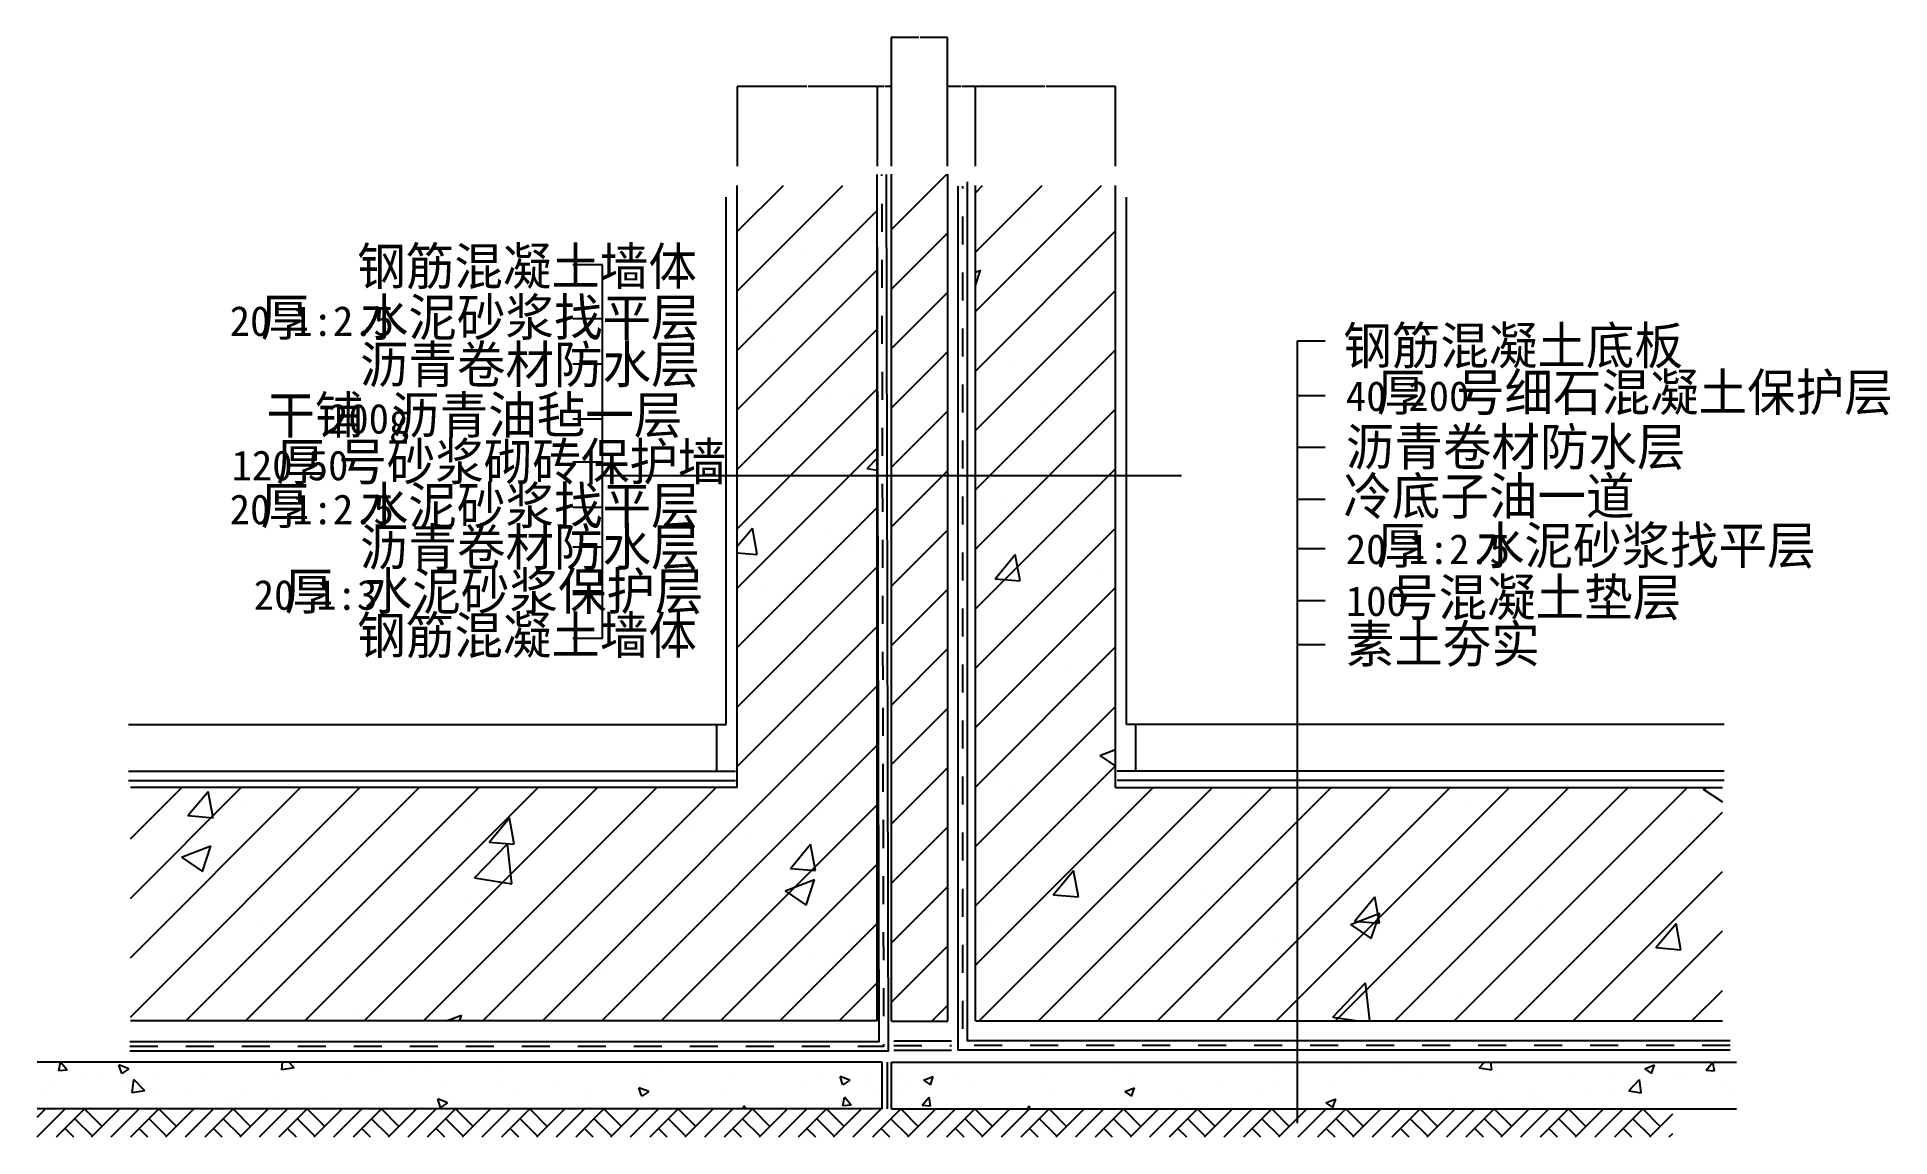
# Model space of a CAD drawing. Header units: metres. Extents: x 15239 to 19210, y 9159 to 11515.
import ezdxf

# ---------------------------------------------------------------- set-up
doc = ezdxf.new("R2010")
doc.units = ezdxf.units.M
for name, color, linetype in [('ZZ-1', 255, 'Continuous'), ('ZZ-11', 6, 'Continuous'), ('ZZ-3', 3, 'Continuous'), ('ZZ-5', 6, 'Continuous'), ('ZZ-6', 7, 'Continuous'), ('ZZ-7', 7, 'Continuous')]:
    doc.layers.add(name, color=color, linetype=linetype)
doc.dimstyles.get("Standard").update_dxf_attribs({"dimtxt": 2.5, "dimasz": 2.5, "dimexe": 1.25, "dimexo": 0.625, "dimtad": 1, "dimcen": 2.5, "dimazin": 3, "dimtfac": 1, "dimtmove": 0, "dimatfit": 3})

# ---------------------------------------------------------------- blocks, each defined once
blk = doc.blocks.new('X1')
for p, q in [((4791.19, 972.82), (4910.3, 1091.92)), ((4791.19, 845.54), (4911.19, 965.54)), ((4791.19, 718.26), (4911.19, 838.26)), ((4791.19, 590.98), (4911.19, 710.98)), ((4791.19, 463.7), (4911.19, 583.7)), ((4791.19, 336.42), (4911.19, 456.42)), ((4791.19, 209.14), (4911.19, 329.14)), ((4791.19, 81.86), (4911.19, 201.86)), ((4791.19, -45.42), (4911.19, 74.58)), ((4791.19, -172.7), (4911.19, -52.7)), ((4791.19, -299.98), (4911.19, -179.98)), ((4791.19, -427.26), (4911.19, -307.26)), ((4791.19, -554.54), (4911.19, -434.54)), ((4791.19, -681.81), (4911.19, -561.81)), ((4877.63, -722.66), (4911.19, -689.09))]:
    blk.add_line(p, q)
blk = doc.blocks.new('X0')
for p, q in [((238.63, -832.05), (238.63, -832.05)), ((580.08, -816.79), (580.08, -816.79)), ((758.23, -811.44), (758.23, -811.44)), ((918.38, -818.21), (918.38, -818.21)), ((1078.52, -824.97), (1078.52, -824.97)), ((1105.54, -825.85), (1105.54, -825.85)), ((1180.65, -815.97), (1180.65, -815.97)), ((1193.63, -831.34), (1193.63, -831.34)), ((1238.67, -831.74), (1238.67, -831.74)), ((1298.39, -810.54), (1298.43, -810.57)), ((1298.43, -810.57), (1298.44, -810.54)), ((1360.24, -822.41), (1371.62, -810.54)), ((1360.24, -822.41), (1386.92, -826.54)), ((1386.92, -826.54), (1385.06, -810.54)), ((1714.64, -824.53), (1735.65, -816.46)), ((1714.64, -824.53), (1729.57, -834.59)), ((1729.57, -834.59), (1735.65, -816.46)), ((1846.3, -827.58), (1860.6, -810.54)), ((1846.3, -827.58), (1864.23, -829.15)), ((1864.23, -829.15), (1860.8, -810.54)), ((49.9, -856.9), (49.9, -856.9)), ((125.01, -847.01), (125.01, -847.01)), ((169.16, -849.21), (190.17, -841.14)), ((169.16, -849.21), (184.08, -859.27)), ((184.08, -859.27), (190.17, -841.14)), ((274.52, -857.11), (274.52, -857.11)), ((428.55, -835.99), (428.55, -835.99)), ((437.7, -870.57), (437.7, -870.57)), ((600.3, -873.23), (621.3, -865.17)), ((600.3, -873.23), (615.22, -883.3)), ((612.66, -840.54), (612.66, -840.54)), ((615.22, -883.3), (621.3, -865.17)), ((802.46, -865.75), (802.46, -865.75)), ((886.28, -873.04), (886.28, -873.04)), ((916.08, -850.8), (916.08, -850.8)), ((1037.81, -853.83), (1037.81, -853.83)), ((1398.82, -838.51), (1398.82, -838.51)), ((1475.05, -869.38), (1475.05, -869.38)), ((1558.96, -845.27), (1558.96, -845.27)), ((1593.53, -869.54), (1593.53, -869.54)), ((1650, -839.35), (1650, -839.35)), ((1651.36, -868.39), (1651.36, -868.39)), ((1680.41, -872.06), (1703.78, -847.71)), ((1680.41, -872.06), (1707.09, -876.2)), ((1707.09, -876.2), (1703.77, -847.71)), ((1719.11, -852.04), (1719.11, -852.04)), ((1783, -844.6), (1783, -844.6)), ((1805.39, -847.26), (1805.39, -847.26)), ((1858.1, -834.71), (1858.1, -834.71)), ((1879.26, -858.81), (1879.26, -858.81)), ((118.7, -879.61), (118.7, -879.61)), ((166.5, -902.63), (180.96, -885.39)), ((166.5, -902.63), (184.43, -904.2)), ((184.43, -904.2), (180.96, -885.39)), ((262.74, -900.6), (262.74, -900.6)), ((390.84, -910.54), (396.14, -904.22)), ((397.31, -910.54), (396.14, -904.22)), ((537.89, -900.59), (537.89, -900.59)), ((727.36, -875.64), (727.36, -875.64)), ((732.25, -894.16), (732.25, -894.16)), ((1031.44, -897.26), (1052.44, -889.2)), ((1031.44, -897.26), (1046.36, -907.32)), ((1046.36, -907.33), (1052.44, -889.2)), ((1300.09, -899.41), (1300.09, -899.41)), ((1344.01, -910.08), (1344.01, -910.08)), ((1404.81, -894.39), (1404.81, -894.39)), ((1479.91, -884.5), (1479.91, -884.5)), ((1495.54, -890.88), (1495.54, -890.88)), ((1721.89, -905.22), (1721.89, -905.22)), ((1896.85, -875.19), (1896.85, -875.19))]:
    blk.add_line(p, q)
blk = doc.blocks.new('X3')
for p, q in [((4404.99, 841.18), (4630.99, 1067.18)), ((4404.99, 968.45), (4503.72, 1067.18)), ((4404.99, 713.9), (4704.99, 1013.9)), ((4549.7, 922.78), (4549.7, 922.78)), ((4617.95, 922.62), (4617.95, 922.62)), ((4404.99, 586.62), (4704.99, 886.62)), ((4433.11, 810.85), (4433.11, 810.85)), ((4404.99, 459.34), (4704.99, 759.34)), ((4477.58, 734.68), (4477.58, 734.68)), ((4404.99, 332.06), (4704.99, 632.06)), ((4538.24, 597.47), (4538.24, 597.47)), ((4607.01, 623.01), (4607.01, 623.01)), ((4648.76, 613.24), (4648.76, 613.24)), ((4667.34, 613.79), (4667.34, 613.79)), ((4404.99, 204.78), (4704.99, 504.78)), ((4683.26, 460.84), (4704.99, 483.49)), ((4683.26, 460.84), (4704.99, 457.47)), ((4404.99, 77.5), (4704.99, 377.5)), ((4404.99, 294.9), (4437.25, 333.34)), ((4447.66, 276.92), (4437.25, 333.34)), ((4596.06, 323.41), (4596.06, 323.41)), ((4404.99, 280.66), (4447.66, 276.93)), ((4642.34, 287.37), (4642.34, 287.37)), ((4404.99, -49.78), (4704.99, 250.22)), ((4467.61, 208.19), (4467.61, 208.19)), ((4404.99, -177.06), (4704.99, 122.94)), ((4585.12, 23.8), (4585.12, 23.8)), ((3987.18, -722.15), (4704.99, -4.34)), ((4405.57, -67.6), (4405.57, -67.6)), ((4114.46, -722.15), (4704.99, -131.62)), ((3104.22, -586.88), (3468.95, -222.15)), ((3104.22, -459.6), (3341.67, -222.15)), ((3104.22, -332.32), (3214.39, -222.15)), ((3104.22, -714.16), (3596.23, -222.15)), ((3223.51, -722.15), (3723.51, -222.15)), ((3227.67, -282.38), (3271.06, -230.68)), ((3281.47, -287.09), (3271.06, -230.68)), ((3350.79, -722.15), (3850.79, -222.15)), ((3478.07, -722.15), (3978.07, -222.15)), ((3605.35, -722.15), (4105.35, -222.15)), ((3732.63, -722.15), (4232.63, -222.15)), ((3859.9, -722.15), (4359.9, -222.15)), ((4603.7, -202.99), (4603.7, -202.99)), ((3352.14, -262.99), (3352.14, -262.99)), ((4241.74, -722.15), (4704.99, -258.9)), ((4574.18, -275.8), (4574.18, -275.8)), ((3227.67, -282.38), (3281.47, -287.09)), ((3832.58, -283.29), (3832.58, -283.29)), ((3873.2, -338.86), (3916.59, -287.15)), ((3927, -343.57), (3916.59, -287.16)), ((4313.02, -303.59), (4313.02, -303.59)), ((3214.05, -371.51), (3277.07, -347.33)), ((3258.82, -401.71), (3277.07, -347.33)), ((3842.07, -415.87), (3912.17, -342.81)), ((3873.2, -338.86), (3927, -343.57)), ((3922.11, -428.28), (3912.17, -342.81)), ((4119.58, -333.42), (4119.58, -333.42)), ((4430.45, -328.81), (4430.45, -328.81)), ((4518.74, -395.34), (4562.13, -343.63)), ((4572.53, -400.05), (4562.13, -343.63)), ((3214.05, -371.51), (3258.82, -401.71)), ((3657.49, -396.79), (3657.49, -396.79)), ((4369.02, -722.15), (4704.99, -386.18)), ((4518.74, -395.34), (4572.53, -400.04)), ((3842.07, -415.87), (3922.11, -428.28)), ((3905.59, -418.91), (3905.59, -418.91)), ((4168.81, -422.57), (4168.81, -422.57)), ((4507.47, -443.59), (4570.48, -419.4)), ((4552.23, -473.79), (4570.48, -419.41)), ((3190.04, -464.27), (3190.04, -464.27)), ((3827.95, -467.44), (3827.95, -467.44)), ((4507.47, -443.59), (4552.23, -473.79)), ((3380.72, -509), (3380.72, -509)), ((3602.65, -497.1), (3602.65, -497.1)), ((4496.3, -722.15), (4704.99, -513.45)), ((4646.11, -526.42), (4646.11, -526.42)), ((4563.23, -575.41), (4563.23, -575.41)), ((3463.77, -619.87), (3463.77, -619.87)), ((4108.64, -633.02), (4108.64, -633.02)), ((4121.24, -616.52), (4121.24, -616.52)), ((3944.21, -640.17), (3944.21, -640.17)), ((4424.65, -660.47), (4424.65, -660.47)), ((4623.58, -722.15), (4704.99, -640.73)), ((3596.37, -706.61), (3596.37, -706.61)), ((3646.54, -696.39), (3646.54, -696.39)), ((3781.81, -722.15), (3814.28, -709.68)), ((3810.1, -722.15), (3814.28, -709.68)), ((4500.44, -702.71), (4500.44, -702.71))]:
    blk.add_line(p, q)
blk = doc.blocks.new('X2')
for p, q in [((4997.39, 797.18), (5267.39, 1067.18)), ((4997.39, 924.46), (5140.11, 1067.18)), ((4997.39, 1051.73), (5012.83, 1067.18)), ((5115.86, 997.32), (5115.86, 997.32)), ((4997.39, 669.9), (5297.39, 969.9)), ((5085.4, 990.09), (5085.4, 990.09)), ((4997.39, 881.62), (5008.45, 885.87)), ((4997.39, 852.9), (5008.45, 885.86)), ((4997.39, 542.62), (5297.39, 842.62)), ((4997.39, 415.34), (5297.39, 715.34)), ((5074.46, 690.49), (5074.46, 690.49)), ((5173.63, 703.33), (5173.63, 703.33)), ((4997.39, 288.06), (5297.39, 588.06)), ((5147.78, 593.49), (5147.78, 593.49)), ((4997.39, 160.78), (5297.39, 460.78)), ((5063.51, 390.89), (5063.51, 390.89)), ((5210.73, 362.21), (5210.73, 362.21)), ((4997.39, 33.5), (5297.39, 333.5)), ((5039.4, 225.16), (5082.79, 276.87)), ((5093.19, 220.45), (5082.79, 276.86)), ((4997.39, -93.78), (5297.39, 206.22)), ((5039.4, 225.16), (5093.19, 220.45)), ((5259.4, 236.6), (5259.4, 236.6)), ((5052.57, 91.28), (5052.57, 91.28)), ((4997.39, -221.06), (5297.39, 78.94)), ((5199.27, 36.9), (5199.27, 36.9)), ((4997.39, -348.34), (5297.39, -48.34)), ((5263.67, -153.32), (5297.39, -140.37)), ((5263.67, -153.32), (5297.39, -176.06)), ((4997.39, -475.62), (5297.39, -175.62)), ((4997.39, -602.9), (5378.14, -222.15)), ((5005.42, -722.15), (5505.42, -222.15)), ((5041.62, -208.32), (5041.62, -208.32)), ((5084.14, -223.29), (5084.14, -223.29)), ((5132.7, -722.15), (5632.7, -222.15)), ((5259.98, -722.15), (5759.98, -222.15)), ((5387.26, -722.15), (5887.26, -222.15)), ((5514.53, -722.15), (6014.53, -222.15)), ((5641.81, -722.15), (6141.81, -222.15)), ((5769.09, -722.15), (6269.09, -222.15)), ((5896.37, -722.15), (6396.37, -222.15)), ((6023.65, -722.15), (6523.65, -222.15)), ((6557.08, -225.39), (6565.54, -222.15)), ((6557.08, -225.39), (6598.16, -253.1)), ((5303.37, -273.2), (5303.37, -273.2)), ((5564.58, -243.59), (5564.58, -243.59)), ((6045.02, -263.89), (6045.02, -263.89)), ((6150.93, -722.15), (6598.16, -274.91)), ((6220.71, -256.14), (6220.71, -256.14)), ((6525.46, -284.19), (6525.46, -284.19)), ((5273.91, -344.19), (5273.91, -344.19)), ((5695.84, -346.23), (5695.84, -346.23)), ((6414.82, -319.46), (6414.82, -319.46)), ((5754.35, -364.49), (5754.35, -364.49)), ((5947.37, -386.94), (5947.37, -386.94)), ((6234.79, -384.78), (6234.79, -384.78)), ((5164.27, -451.82), (5207.66, -400.11)), ((5170.98, -436.33), (5170.98, -436.33)), ((5218.07, -456.53), (5207.66, -400.11)), ((6278.21, -722.15), (6598.16, -402.19)), ((5164.27, -451.82), (5218.07, -456.52)), ((5492.77, -444.56), (5492.77, -444.56)), ((5809.81, -508.29), (5853.2, -456.58)), ((5863.6, -513), (5853.2, -456.59)), ((5030.68, -507.93), (5030.68, -507.93)), ((5800.88, -515.67), (5863.9, -491.48)), ((5800.88, -515.67), (5845.65, -545.87)), ((5809.81, -508.29), (5863.6, -513)), ((5845.65, -545.87), (5863.9, -491.49)), ((6201.17, -478.8), (6201.17, -478.8)), ((6455.34, -564.77), (6498.73, -513.06)), ((6509.14, -569.48), (6498.73, -513.07)), ((5635, -553.34), (5635, -553.34)), ((5860.31, -523.68), (5860.31, -523.68)), ((6405.49, -722.15), (6598.16, -529.47)), ((6455.34, -564.77), (6509.14, -569.48)), ((6564.43, -571.1), (6564.43, -571.1)), ((5066.61, -628.17), (5066.61, -628.17)), ((6403.87, -619.07), (6403.87, -619.07)), ((5763.1, -713.8), (5833.2, -640.74)), ((5842.67, -722.15), (5833.2, -640.75)), ((6039.56, -661.19), (6039.56, -661.19)), ((6532.77, -722.15), (6598.16, -656.75)), ((5385.53, -701.07), (5385.53, -701.07)), ((5763.1, -713.8), (5816.91, -722.15)), ((5936.43, -686.55), (5936.43, -686.55)), ((5865.97, -721.37), (5865.97, -721.37))]:
    blk.add_line(p, q)
blk = doc.blocks.new('*D1')
for p, q in [((17128.29, 11513.94), (17069.54, 11513.94)), ((17069.79, 11238.11), (17069.79, 11513.94)), ((17190.04, 11513.94), (17131.29, 11513.94)), ((17189.79, 11238.11), (17189.79, 11513.94))]:
    blk.add_line(p, q)
at = {"layer": 'Defpoints'}
for p in [(17189.79, 11513.94), (17069.79, 11238.11), (17189.79, 11238.11)]:
    blk.add_point(p, dxfattribs=at)
at = {"layer": 'ZZ-3', "insert": (17129.79, 11513.94), "char_height": 1, "attachment_point": 5}
blk.add_mtext('120', dxfattribs=at)
blk = doc.blocks.new('*D2')
for p, q in [((17053.79, 11408.69), (17039.54, 11408.69)), ((17039.79, 11238.11), (17039.79, 11408.69)), ((17070.04, 11408.69), (17055.79, 11408.69)), ((17069.79, 11238.11), (17069.79, 11408.69))]:
    blk.add_line(p, q)
at = {"layer": 'Defpoints'}
for p in [(17069.79, 11408.69), (17039.79, 11238.11), (17069.79, 11238.11)]:
    blk.add_point(p, dxfattribs=at)
at = {"layer": 'ZZ-3', "insert": (17054.79, 11408.69), "char_height": 1, "attachment_point": 5}
blk.add_mtext('30', dxfattribs=at)
blk = doc.blocks.new('*D3')
for p, q in [((16888.29, 11408.69), (16739.54, 11408.69)), ((16739.79, 11238.11), (16739.79, 11408.69)), ((17040.04, 11408.69), (16891.29, 11408.69)), ((17039.79, 11238.11), (17039.79, 11408.69))]:
    blk.add_line(p, q)
at = {"layer": 'Defpoints'}
for p in [(17039.79, 11408.69), (16739.79, 11238.11), (17039.79, 11238.11)]:
    blk.add_point(p, dxfattribs=at)
at = {"layer": 'ZZ-3', "insert": (16889.79, 11408.69), "char_height": 1, "attachment_point": 5}
blk.add_mtext('300', dxfattribs=at)
blk = doc.blocks.new('*D4')
for p, q in [((17398.29, 11408.69), (17249.54, 11408.69)), ((17249.79, 11238.11), (17249.79, 11408.69)), ((17550.04, 11408.69), (17401.29, 11408.69)), ((17549.79, 11238.11), (17549.79, 11408.69))]:
    blk.add_line(p, q)
at = {"layer": 'Defpoints'}
for p in [(17549.79, 11408.69), (17249.79, 11238.11), (17549.79, 11238.11)]:
    blk.add_point(p, dxfattribs=at)
at = {"layer": 'ZZ-3', "insert": (17399.79, 11408.69), "char_height": 1, "attachment_point": 5}
blk.add_mtext('300', dxfattribs=at)
blk = doc.blocks.new('*D5')
for p, q in [((17218.79, 11408.69), (17189.54, 11408.69)), ((17189.79, 11238.11), (17189.79, 11408.69)), ((17250.04, 11408.69), (17220.79, 11408.69)), ((17249.79, 11238.11), (17249.79, 11408.69))]:
    blk.add_line(p, q)
at = {"layer": 'Defpoints'}
for p in [(17249.79, 11408.69), (17189.79, 11238.11), (17249.79, 11238.11)]:
    blk.add_point(p, dxfattribs=at)
at = {"layer": 'ZZ-3', "insert": (17219.79, 11408.69), "char_height": 1, "attachment_point": 5}
blk.add_mtext('60', dxfattribs=at)

msp = doc.modelspace()

# ---------------------------------------------------------------- linework, layer by layer
at = {"layer": 'ZZ-1'}
for p, q in [((17069.72, 9406.71), (17069.72, 11221.29)), ((17190.72, 9406.71), (17190.72, 11221.29)), ((16739.52, 9907.22), (16739.52, 11196.55)), ((17039.52, 9407.22), (17039.52, 11196.55)), ((17249.91, 9407.22), (17249.91, 11196.55)), ((17549.91, 9907.22), (17549.91, 11196.55)), ((16739.52, 9907.22), (15438.74, 9907.22)), ((17549.91, 9907.22), (18850.69, 9907.22)), ((17039.52, 9407.22), (15438.74, 9407.22)), ((17069.72, 9406.71), (17190.72, 9406.71)), ((17249.91, 9407.22), (18850.69, 9407.22)), ((17049.72, 9318.83), (15238.84, 9318.83)), ((17049.72, 9218.83), (17049.72, 9318.83)), ((17069.72, 9318.83), (18880.59, 9318.83)), ((17049.72, 9218.83), (15238.84, 9218.83)), ((17069.72, 9218.83), (18880.59, 9218.83))]:
    msp.add_line(p, q, dxfattribs=at)
at = {"layer": 'ZZ-11'}
for points in [[(15437.9, 9343.36), (17063.63, 9343.36), (17059.52, 11220.17)], [(15437.9, 9363.36), (17043.59, 9363.36), (17039.52, 11220.13)], [(17049.52, 11217.65), (17049.52, 11220.15)], [(18867.02, 9344.65), (17212.94, 9344.65), (17212.94, 11195.29)], [(17222.94, 11190.57), (17222.94, 11195.29)], [(17049.79, 11097.65), (17049.66, 11157.65)], [(17222.94, 11070.57), (17222.94, 11130.57)], [(17050.05, 10977.65), (17049.92, 11037.65)], [(17222.94, 10950.57), (17222.94, 11010.57)], [(17050.31, 10857.65), (17050.18, 10917.65)], [(17222.94, 10830.57), (17222.94, 10890.57)], [(17050.58, 10737.65), (17050.44, 10797.65)], [(17222.94, 10710.57), (17222.94, 10770.57)], [(17050.84, 10617.65), (17050.71, 10677.65)], [(17222.94, 10590.57), (17222.94, 10650.57)], [(17051.1, 10497.65), (17050.97, 10557.65)], [(17222.94, 10470.57), (17222.94, 10530.57)], [(17051.37, 10377.65), (17051.23, 10437.65)], [(17222.94, 10350.57), (17222.94, 10410.57)], [(17051.63, 10257.65), (17051.5, 10317.65)], [(17222.94, 10230.57), (17222.94, 10290.57)], [(17051.89, 10137.65), (17051.76, 10197.65)], [(17222.94, 10110.57), (17222.94, 10170.57)], [(17052.15, 10017.65), (17052.02, 10077.65)], [(17222.94, 9990.57), (17222.94, 10050.57)], [(17052.42, 9897.65), (17052.29, 9957.65)], [(17222.94, 9870.57), (17222.94, 9930.57)], [(17052.68, 9777.65), (17052.55, 9837.65)], [(17222.94, 9750.57), (17222.94, 9810.57)], [(17052.94, 9657.65), (17052.81, 9717.65)], [(17222.94, 9630.57), (17222.94, 9690.57)], [(17053.21, 9537.65), (17053.08, 9597.65)], [(17222.94, 9510.57), (17222.94, 9570.57)], [(17053.47, 9417.65), (17053.34, 9477.65)], [(17222.94, 9390.57), (17222.94, 9450.57)], [(15437.9, 9353.36), (15497.9, 9353.36)], [(15557.9, 9353.36), (15617.9, 9353.36)], [(15677.9, 9353.36), (15737.9, 9353.36)], [(15797.9, 9353.36), (15857.9, 9353.36)], [(15917.9, 9353.36), (15977.9, 9353.36)], [(16037.9, 9353.36), (16097.9, 9353.36)], [(16157.9, 9353.36), (16217.9, 9353.36)], [(16277.9, 9353.36), (16337.9, 9353.36)], [(16397.9, 9353.36), (16457.9, 9353.36)], [(16517.9, 9353.36), (16577.9, 9353.36)], [(16637.9, 9353.36), (16697.9, 9353.36)], [(16757.9, 9353.36), (16817.9, 9353.36)], [(16877.9, 9353.36), (16937.9, 9353.36)], [(16997.9, 9353.36), (17053.61, 9353.36), (17053.6, 9357.65)], [(17074.91, 9364.63), (17198.78, 9364.63)], [(17074.91, 9354.63), (17134.91, 9354.63)], [(17074.91, 9344.63), (17198.78, 9344.63)], [(17194.91, 9354.63), (17198.78, 9354.63)], [(17307.02, 9354.65), (17247.02, 9354.65)], [(17427.02, 9354.65), (17367.02, 9354.65)], [(17547.02, 9354.65), (17487.02, 9354.65)], [(17667.02, 9354.65), (17607.02, 9354.65)], [(17787.02, 9354.65), (17727.02, 9354.65)], [(17907.02, 9354.65), (17847.02, 9354.65)], [(18027.02, 9354.65), (17967.02, 9354.65)], [(18147.02, 9354.65), (18087.02, 9354.65)], [(18267.02, 9354.65), (18207.02, 9354.65)], [(18387.02, 9354.65), (18327.02, 9354.65)], [(18507.02, 9354.65), (18447.02, 9354.65)], [(18627.02, 9354.65), (18567.02, 9354.65)], [(18747.02, 9354.65), (18687.02, 9354.65)], [(18867.02, 9354.65), (18807.02, 9354.65)], [(17060.46, 9318.6), (17060.46, 9219.34)]]:
    msp.add_lwpolyline(points, dxfattribs=at)
at = {"layer": 'ZZ-3'}
for p, q in [((16450.64, 11026.66), (16386.86, 11026.66)), ((16450.64, 10226.16), (16450.64, 11026.66)), ((16450.64, 10911.25), (16386.86, 10911.25)), ((17939.95, 9188.13), (17939.95, 10863.81)), ((17939.95, 10863.81), (17999.22, 10863.81)), ((16450.64, 10814.19), (16386.86, 10814.19)), ((17939.95, 10747.1), (17999.22, 10747.1)), ((16450.64, 10696.15), (16386.86, 10696.15)), ((16450.64, 10604.35), (16386.86, 10604.35)), ((17939.95, 10635.94), (17999.22, 10635.94)), ((17691.62, 10575.13), (16450.64, 10575.13)), ((17939.95, 10524.79), (17999.22, 10524.79)), ((16450.64, 10507.29), (16386.86, 10507.29)), ((16450.64, 10421.73), (16386.86, 10421.73)), ((17939.95, 10419.19), (17999.22, 10419.19)), ((16450.64, 10328.02), (16386.86, 10328.02)), ((17939.95, 10308.03), (17999.22, 10308.03)), ((16450.64, 10226.16), (16386.86, 10226.16)), ((17939.95, 10213.55), (17999.22, 10213.55))]:
    msp.add_line(p, q, dxfattribs=at)
at = {"layer": 'ZZ-5'}
for p, q in [((16715.62, 10042.48), (16715.62, 11171.8)), ((17573.82, 10042.48), (17573.82, 11171.8)), ((15434.84, 10042.48), (16715.62, 10042.48)), ((16695.62, 9942.48), (16695.62, 10042.48)), ((18854.59, 10042.48), (17573.82, 10042.48)), ((17593.82, 9942.48), (17593.82, 10042.48))]:
    msp.add_line(p, q, dxfattribs=at)
msp.add_lwpolyline([(18867.02, 9364.65), (17232.94, 9364.65), (17232.94, 11204.7)], dxfattribs=at)
at = {"layer": 'ZZ-7'}
for p, q in [((15434.84, 9942.48), (16735.62, 9942.48)), ((18854.59, 9942.48), (17553.82, 9942.48)), ((15434.84, 9922.48), (16735.62, 9922.48)), ((18854.59, 9922.48), (17553.82, 9922.48)), ((17069.72, 9218.83), (17069.72, 9318.83)), ((15238.84, 9158.83), (15298.84, 9218.83)), ((15238.84, 9200.83), (15256.84, 9218.83)), ((15280.84, 9158.83), (15340.84, 9218.83)), ((15340.84, 9218.83), (15378.34, 9181.33)), ((15355.84, 9158.83), (15415.84, 9218.83)), ((15397.84, 9158.83), (15457.84, 9218.83)), ((15439.84, 9158.83), (15499.84, 9218.83)), ((15499.84, 9218.83), (15537.34, 9181.33)), ((15514.84, 9158.83), (15574.84, 9218.83)), ((15556.84, 9158.83), (15616.84, 9218.83)), ((15598.84, 9158.83), (15658.84, 9218.83)), ((15658.84, 9218.83), (15696.34, 9181.33)), ((15673.84, 9158.83), (15733.84, 9218.83)), ((15715.84, 9158.83), (15775.84, 9218.83)), ((15757.84, 9158.83), (15817.84, 9218.83)), ((15817.84, 9218.83), (15855.34, 9181.33)), ((15832.84, 9158.83), (15892.84, 9218.83)), ((15874.84, 9158.83), (15934.84, 9218.83)), ((15916.84, 9158.83), (15976.84, 9218.83)), ((15976.84, 9218.83), (16014.34, 9181.33)), ((15991.84, 9158.83), (16051.84, 9218.83)), ((16033.84, 9158.83), (16093.84, 9218.83)), ((16075.84, 9158.83), (16135.84, 9218.83)), ((16135.84, 9218.83), (16173.34, 9181.33)), ((16150.84, 9158.83), (16210.84, 9218.83)), ((16192.84, 9158.83), (16252.84, 9218.83)), ((16234.84, 9158.83), (16294.84, 9218.83)), ((16294.84, 9218.83), (16332.34, 9181.33)), ((16309.84, 9158.83), (16369.84, 9218.83)), ((16351.84, 9158.83), (16411.84, 9218.83)), ((16393.84, 9158.83), (16453.84, 9218.83)), ((16453.84, 9218.83), (16491.34, 9181.33)), ((16468.84, 9158.83), (16528.84, 9218.83)), ((16510.84, 9158.83), (16570.84, 9218.83)), ((16552.84, 9158.83), (16612.84, 9218.83)), ((16612.84, 9218.83), (16650.34, 9181.33)), ((16627.84, 9158.83), (16687.84, 9218.83)), ((16669.84, 9158.83), (16729.84, 9218.83)), ((16711.84, 9158.83), (16771.84, 9218.83)), ((16771.84, 9218.83), (16809.34, 9181.33)), ((16786.84, 9158.83), (16846.84, 9218.83)), ((16828.84, 9158.83), (16888.84, 9218.83)), ((16870.84, 9158.83), (16930.84, 9218.83)), ((16930.84, 9218.83), (16968.34, 9181.33)), ((16945.84, 9158.83), (17005.84, 9218.83)), ((16987.84, 9158.83), (17047.84, 9218.83)), ((17029.84, 9158.83), (17089.84, 9218.83)), ((17089.84, 9218.83), (17127.34, 9181.33)), ((17104.84, 9158.83), (17164.84, 9218.83)), ((17146.84, 9158.83), (17206.84, 9218.83)), ((17188.84, 9158.83), (17248.84, 9218.83)), ((17248.84, 9218.83), (17286.34, 9181.33)), ((17263.84, 9158.83), (17323.84, 9218.83)), ((17305.84, 9158.83), (17365.84, 9218.83)), ((17347.84, 9158.83), (17407.84, 9218.83)), ((17407.84, 9218.83), (17445.34, 9181.33)), ((17422.84, 9158.83), (17482.84, 9218.83)), ((17464.84, 9158.83), (17524.84, 9218.83)), ((17506.84, 9158.83), (17566.84, 9218.83)), ((17566.84, 9218.83), (17604.34, 9181.33)), ((17581.84, 9158.83), (17641.84, 9218.83)), ((17623.84, 9158.83), (17683.84, 9218.83)), ((17665.84, 9158.83), (17725.84, 9218.83)), ((17725.84, 9218.83), (17763.34, 9181.33)), ((17740.84, 9158.83), (17800.84, 9218.83)), ((17782.84, 9158.83), (17842.84, 9218.83)), ((17824.84, 9158.83), (17884.84, 9218.83)), ((17884.84, 9218.83), (17922.34, 9181.33)), ((17899.84, 9158.83), (17959.84, 9218.83)), ((17941.84, 9158.83), (18001.84, 9218.83)), ((17983.84, 9158.83), (18043.84, 9218.83)), ((18043.84, 9218.83), (18081.34, 9181.33)), ((18058.84, 9158.83), (18118.84, 9218.83)), ((18100.84, 9158.83), (18160.84, 9218.83)), ((18142.84, 9158.83), (18202.84, 9218.83)), ((18202.84, 9218.83), (18240.34, 9181.33)), ((18217.84, 9158.83), (18277.84, 9218.83)), ((18259.84, 9158.83), (18319.84, 9218.83)), ((18301.84, 9158.83), (18361.84, 9218.83)), ((18361.84, 9218.83), (18399.34, 9181.33)), ((18376.84, 9158.83), (18436.84, 9218.83)), ((18418.84, 9158.83), (18478.84, 9218.83)), ((18460.84, 9158.83), (18520.84, 9218.83)), ((18520.84, 9218.83), (18558.34, 9181.33)), ((18535.84, 9158.83), (18595.84, 9218.83)), ((18577.84, 9158.83), (18637.84, 9218.83)), ((18619.84, 9158.83), (18679.84, 9218.83)), ((18679.84, 9218.83), (18717.34, 9181.33)), ((15298.84, 9176.83), (15316.84, 9158.83)), ((15319.84, 9197.83), (15357.34, 9160.33)), ((15457.84, 9176.83), (15475.84, 9158.83)), ((15478.84, 9197.83), (15516.34, 9160.33)), ((15616.84, 9176.83), (15634.84, 9158.83)), ((15637.84, 9197.83), (15675.34, 9160.33)), ((15775.84, 9176.83), (15793.84, 9158.83)), ((15796.84, 9197.83), (15834.34, 9160.33)), ((15934.84, 9176.83), (15952.84, 9158.83)), ((15955.84, 9197.83), (15993.34, 9160.33)), ((16093.84, 9176.83), (16111.84, 9158.83)), ((16114.84, 9197.83), (16152.34, 9160.33)), ((16252.84, 9176.83), (16270.84, 9158.83)), ((16273.84, 9197.83), (16311.34, 9160.33)), ((16411.84, 9176.83), (16429.84, 9158.83)), ((16432.84, 9197.83), (16470.34, 9160.33)), ((16570.84, 9176.83), (16588.84, 9158.83)), ((16591.84, 9197.83), (16629.34, 9160.33)), ((16729.84, 9176.83), (16747.84, 9158.83)), ((16750.84, 9197.83), (16788.34, 9160.33)), ((16888.84, 9176.83), (16906.84, 9158.83)), ((16909.84, 9197.83), (16947.34, 9160.33)), ((17047.84, 9176.83), (17065.84, 9158.83)), ((17068.84, 9197.83), (17106.34, 9160.33)), ((17206.84, 9176.83), (17224.84, 9158.83)), ((17227.84, 9197.83), (17265.34, 9160.33)), ((17365.84, 9176.83), (17383.84, 9158.83)), ((17386.84, 9197.83), (17424.34, 9160.33)), ((17524.84, 9176.83), (17542.84, 9158.83)), ((17545.84, 9197.83), (17583.34, 9160.33)), ((17683.84, 9176.83), (17701.84, 9158.83)), ((17704.84, 9197.83), (17742.34, 9160.33)), ((17842.84, 9176.83), (17860.84, 9158.83)), ((17863.84, 9197.83), (17901.34, 9160.33)), ((18001.84, 9176.83), (18019.84, 9158.83)), ((18022.84, 9197.83), (18060.34, 9160.33)), ((18160.84, 9176.83), (18178.84, 9158.83)), ((18181.84, 9197.83), (18219.34, 9160.33)), ((18319.84, 9176.83), (18337.84, 9158.83)), ((18340.84, 9197.83), (18378.34, 9160.33)), ((18478.84, 9176.83), (18496.84, 9158.83)), ((18499.84, 9197.83), (18537.34, 9160.33)), ((18637.84, 9176.83), (18655.84, 9158.83)), ((18658.84, 9197.83), (18696.34, 9160.33)), ((18694.84, 9158.83), (18744.28, 9208.27)), ((18736.84, 9158.83), (18744.28, 9166.27))]:
    msp.add_line(p, q, dxfattribs=at)

# ---------------------------------------------------------------- block references
for name, p in [('X1', (12278.52, 10129.37)), ('X3', (12334.52, 10129.37)), ('X2', (12252.52, 10129.37)), ('X0', (16969.44, 10129.37))]:
    msp.add_blockref(name, p, dxfattribs=at)
at = {"layer": 'ZZ-7', "xscale": -1}
msp.add_blockref('X0', (17149.99, 10129.37), dxfattribs=at)

# ---------------------------------------------------------------- texts
at = {"layer": 'ZZ-6'}
for s, height, p in [('钢筋混凝土墙体', 80, (15925.03, 10983.73)), ('厚', 80, (15718.11, 10874.45)), ('水泥砂浆找平层', 80, (15930.63, 10874.45)), ('20', 64, (15651.76, 10874.45)), ('1:2.5', 64, (15785.78, 10874.45)), ('钢筋混凝土底板', 80, (18038.15, 10813.79)), ('沥青卷材防水层', 80, (15930.79, 10773.41)), ('号细石混凝土保护层', 80, (18279.65, 10713.75)), ('40', 64, (18043.71, 10713.75)), ('厚', 80, (18110.06, 10713.75)), ('200', 64, (18177.73, 10713.75)), ('干铺', 80, (15730.3, 10665.19)), ('200g', 64, (15862.48, 10665.19)), ('沥青油毡一层', 80, (15997.81, 10665.19)), ('沥青卷材防水层', 80, (18043.71, 10597.04)), ('厚', 80, (15751.28, 10565.24)), ('号砂浆砌砖保护墙', 80, (15884.29, 10565.24)), ('120', 64, (15655.68, 10565.24)), ('50', 64, (15818.95, 10565.24)), ('水泥砂浆找平层', 80, (15930.63, 10471.1)), ('冷底子油一道', 80, (18038.15, 10491.44)), ('20', 64, (15651.76, 10471.1)), ('厚', 80, (15718.11, 10471.1)), ('1:2.5', 64, (15785.78, 10471.1)), ('沥青卷材防水层', 80, (15930.79, 10382.27)), ('20', 64, (18043.71, 10385.84)), ('厚', 80, (18110.06, 10385.84)), ('1:2.5', 64, (18177.73, 10385.84)), ('水泥砂浆找平层', 80, (18322.58, 10385.84)), ('厚', 80, (15769.63, 10287.86)), ('水泥砂浆保护层', 80, (15939.21, 10287.86)), ('号混凝土垫层', 80, (18138.31, 10274.68)), ('20', 64, (15703.28, 10287.86)), ('1:3', 64, (15837.3, 10287.86)), ('100', 64, (18043.71, 10274.68)), ('钢筋混凝土墙体', 80, (15925.03, 10193.31)), ('素土夯实', 80, (18043.71, 10174.64))]:
    msp.add_text(s, height=height, dxfattribs=at).set_placement(p)

# ---------------------------------------------------------------- dimensions: what is measured, and where the dimension line sits
at = {"layer": 'ZZ-3'}
for base, p1, p2, picture, middle in [((17189.79, 11513.94), (17189.79, 11238.11), (17069.79, 11238.11), '*D1', (17129.79, 11513.94)), ((17039.79, 11408.69), (17039.79, 11238.11), (16739.79, 11238.11), '*D3', (16889.79, 11408.69)), ((17069.79, 11408.69), (17069.79, 11238.11), (17039.79, 11238.11), '*D2', (17054.79, 11408.69)), ((17249.79, 11408.69), (17249.79, 11238.11), (17189.79, 11238.11), '*D5', (17219.79, 11408.69)), ((17549.79, 11408.69), (17549.79, 11238.11), (17249.79, 11238.11), '*D4', (17399.79, 11408.69))]:
    dim = msp.add_linear_dim(base=base, p1=p1, p2=p2, dimstyle='Standard', dxfattribs=at)
    dim.commit()
    dim.dimension.update_dxf_attribs({"geometry": picture, "text_midpoint": middle})

doc.saveas('drawing.dxf')
